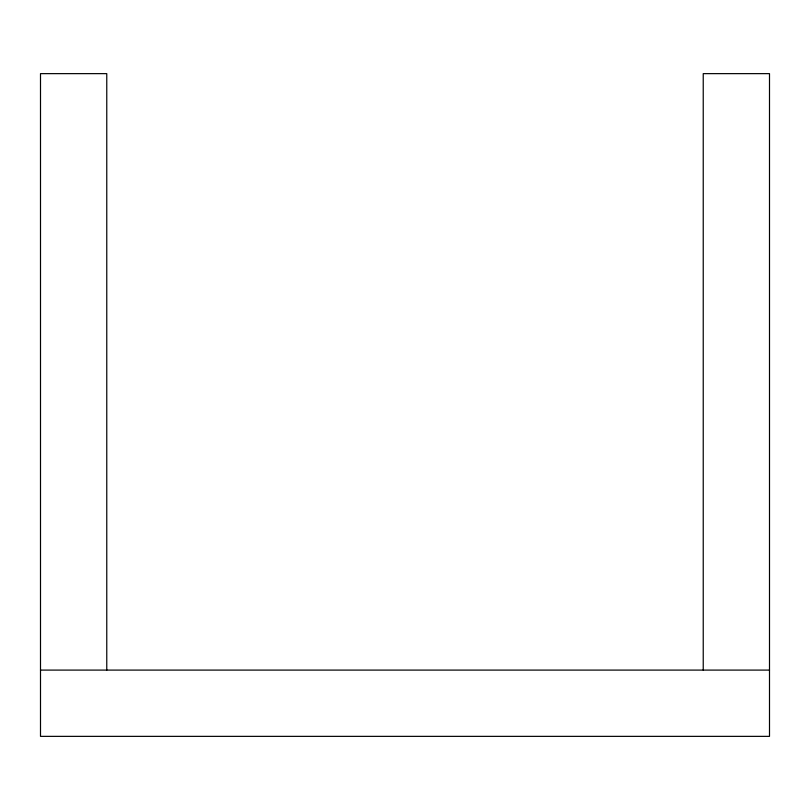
<?xml version="1.0" encoding="UTF-8"?>
<svg xmlns="http://www.w3.org/2000/svg" width="810" height="810" viewBox="0 0 810 810"><rect width="100%" height="100%" fill="white"/><g stroke="black" fill="none" stroke-linecap="round" stroke-linejoin="round"><path stroke-width="1.21" d="M40.5 670.093L769.5 670.093M703.232 670.093L703.232 73.639L769.5 73.639L769.5 736.361L40.5 736.361L40.5 73.639L106.768 73.639L106.768 670.093"/></g></svg>
